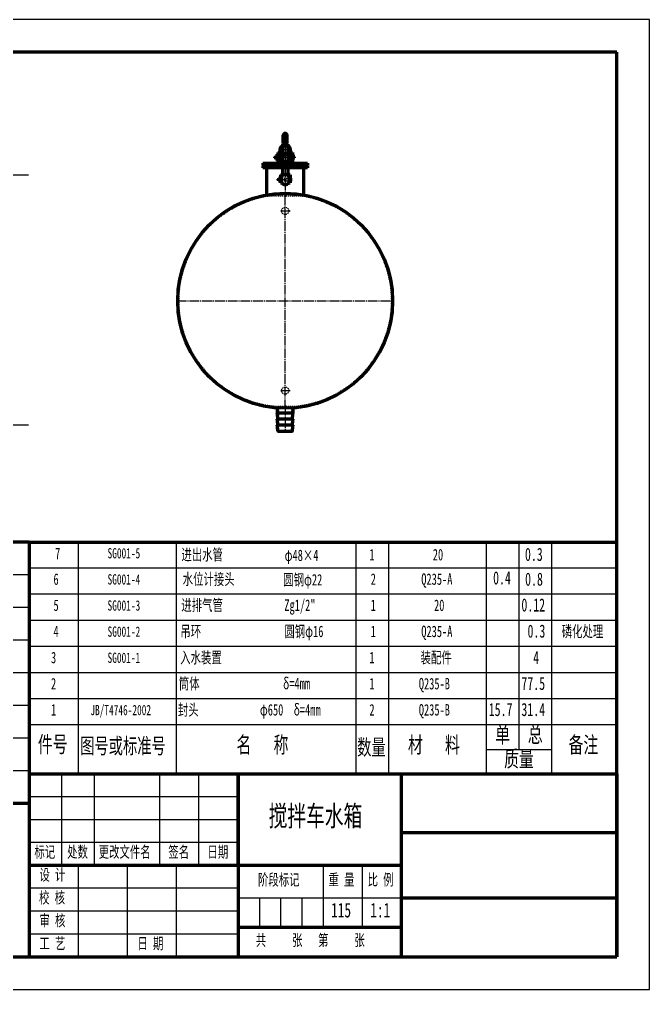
# Model space of a CAD drawing. Header units: millimetres. Extents: x 1710 to 11795, y -473 to 5548.
# Drawn here: x 3980 to 5910, y -473 to 2497 of the extents above; entities that cross this region are included whole.
import ezdxf

# ---------------------------------------------------------------- set-up
doc = ezdxf.new("R2010")
doc.units = ezdxf.units.MM
doc.linetypes.add('EB_DASH', pattern=[6, 3, -3])
doc.linetypes.add('EB_DASHDOT', pattern=[39, 30, -3, 3, -3])
for name, color, linetype, lineweight in [('CAXA0', 7, 'Continuous', 70), ('CAXA1', 1, 'EB_DASHDOT', 25), ('CAXA2', 6, 'EB_DASH', 25), ('CAXA3', 30, 'Continuous', 25), ('CAXA4', 3, 'Continuous', 25)]:
    doc.layers.add(name, color=color, linetype=linetype, lineweight=lineweight)
doc.styles.add('UserTxtStyle25', font='', dxfattribs={"width": 0.667})
doc.styles.add('标准', font='', dxfattribs={"width": 0.667})
doc.styles.get('UserTxtStyle25').set_extended_font_data('FangSong_GB2312')
doc.styles.get('标准').set_extended_font_data('FangSong_GB2312')
doc.dimstyles.new('标准', dxfattribs={"dimtxt": 50, "dimasz": 30, "dimexe": 20, "dimexo": 0, "dimgap": 2.5, "dimtad": 1, "dimdec": 1, "dimdsep": 46, "dimtxsty": '标准', "dimcen": 0, "dimdle": 0.15, "dimclrd": 3, "dimazin": 2, "dimtfac": 1, "dimtdec": 3, "dimtmove": 0, "dimatfit": 1, "dimfxl": 0, "dimtolj": 1, "dimtzin": 0, "dimarcsym": 0})

# ---------------------------------------------------------------- blocks, each defined once
blk = doc.blocks.new('*CAXBLOCK3235')
at = {"layer": 'CAXA0', "linetype": 'Continuous', "lineweight": 25}
for points in [[(3626.7, 1255.2), (3596.7, 1251.5), (3596.7, 1259)], [(3744.7, 1255.2), (3774.7, 1251.5), (3774.7, 1259)]]:
    blk.add_hatch(color=3, dxfattribs=at).paths.add_polyline_path(points, flags=0)
at = {"layer": 'CAXA0', "color": 0, "linetype": 'Continuous', "lineweight": 25}
for p, q in [((3626.7, 1349.5), (3626.7, 1235.2)), ((3744.7, 1349.5), (3744.7, 1235.2))]:
    blk.add_line(p, q, dxfattribs=at)
at = {"layer": 'CAXA0', "color": 3, "linetype": 'Continuous', "lineweight": 25}
blk.add_line((3626.5, 1255.2), (4007.5, 1255.2), dxfattribs=at)
at = {"layer": 'CAXA0', "color": 0, "linetype": 'Continuous', "lineweight": 25, "insert": (3797.3, 1326.2), "char_height": 50, "attachment_point": 1, "style": '标准'}
blk.add_mtext('\\fFangSong_GB2312|b0|i0|p34;118（*）', dxfattribs=at)
blk = doc.blocks.new('*CAXBLOCK8083')
at = {"layer": 'CAXA4', "linetype": 'Continuous', "lineweight": 25}
for points in [[(3626.7, 2021.3), (3596.7, 2017.6), (3596.7, 2025.1)], [(3744.7, 2021.3), (3774.7, 2017.6), (3774.7, 2025.1)]]:
    blk.add_hatch(color=3, dxfattribs=at).paths.add_polyline_path(points, flags=0)
at = {"layer": 'CAXA4', "color": 3, "linetype": 'Continuous', "lineweight": 25}
blk.add_line((3626.5, 2021.3), (4007.5, 2021.3), dxfattribs=at)
at = {"layer": 'CAXA4', "color": 0, "linetype": 'Continuous', "lineweight": 25}
for p, q in [((3626.7, 1921.5), (3626.7, 2041.3)), ((3744.7, 1921.5), (3744.7, 2041.3))]:
    blk.add_line(p, q, dxfattribs=at)
at = {"layer": 'CAXA4', "color": 0, "linetype": 'Continuous', "lineweight": 25, "insert": (3797.3, 2092.3), "char_height": 50, "attachment_point": 1, "style": '标准'}
blk.add_mtext('\\fFangSong_GB2312|b0|i0|p34;118（*）', dxfattribs=at)

msp = doc.modelspace()

# ---------------------------------------------------------------- linework, layer by layer
at = {"layer": 'CAXA0'}
for p, q in [((5809.51, 2396.82), (1959.51, 2396.82)), ((5809.51, -373.18), (5809.51, 2396.82)), ((4787.59, 2116.45), (4787.59, 2142.08)), ((4799.59, 2116.45), (4799.59, 2142.08)), ((4787.59, 2116.45), (4785.59, 2114.45)), ((4785.59, 2114.45), (4785.59, 2019.14)), ((4785.59, 2114.45), (4801.59, 2114.45)), ((4787.59, 2116.45), (4799.59, 2116.45)), ((4801.59, 2114.45), (4799.59, 2116.45)), ((4801.59, 2114.45), (4801.59, 2019.14)), ((4763.6, 2079.45), (4763.6, 2069.45)), ((4771.35, 2079.45), (4763.6, 2079.45)), ((4771.35, 2089.45), (4771.35, 2056.45)), ((4771.35, 2089.45), (4775.35, 2089.45)), ((4775.35, 2089.45), (4775.35, 2056.45)), ((4775.35, 2086.45), (4793.59, 2086.45)), ((4778.35, 2083.45), (4778.35, 2062.45)), ((4778.35, 2083.45), (4793.59, 2083.45)), ((4785.59, 2079.45), (4778.35, 2079.45)), ((4805.21, 2108.45), (4781.98, 2108.45)), ((4811.84, 2086.45), (4793.59, 2086.45)), ((4808.84, 2083.45), (4793.59, 2083.45)), ((4808.84, 2079.45), (4801.59, 2079.45)), ((4808.84, 2083.45), (4808.84, 2062.45)), ((4811.84, 2089.45), (4811.84, 2056.45)), ((4815.84, 2089.45), (4811.84, 2089.45)), ((4815.84, 2089.45), (4815.84, 2056.45)), ((4818.42, 2081.97), (4815.84, 2081.97)), ((4818.42, 2081.97), (4818.42, 2077.95)), ((4725.09, 2056.45), (4862.09, 2056.45)), ((4725.09, 2056.45), (4725.09, 2051.45)), ((4725.09, 2051.45), (4726.09, 2050.45)), ((4725.09, 2049.45), (4726.09, 2050.45)), ((4725.09, 2049.45), (4725.09, 2042.45)), ((4861.09, 2050.45), (4726.09, 2050.45)), ((4771.35, 2069.45), (4763.6, 2069.45)), ((4775.35, 2062.45), (4778.35, 2062.45)), ((4785.59, 2069.45), (4778.35, 2069.45)), ((4785.59, 2061.45), (4801.59, 2061.45)), ((4808.84, 2069.45), (4801.59, 2069.45)), ((4811.84, 2062.45), (4808.84, 2062.45)), ((4815.84, 2077.95), (4818.42, 2077.95)), ((4815.84, 2070.95), (4818.42, 2070.95)), ((4818.42, 2066.94), (4815.84, 2066.94)), ((4818.42, 2077.95), (4818.42, 2070.95)), ((4818.42, 2066.94), (4818.42, 2070.95)), ((4862.09, 2051.45), (4861.09, 2050.45)), ((4862.09, 2049.45), (4861.09, 2050.45)), ((4862.09, 2056.45), (4862.09, 2051.45)), ((4862.09, 2049.45), (4862.09, 2042.45)), ((4862.09, 2042.45), (4725.09, 2042.45)), ((4736.59, 2042.45), (4736.59, 1959.48)), ((4778.79, 2021.45), (4778.79, 1996.25)), ((4778.79, 2021.45), (4785.59, 2021.45)), ((4780.79, 2021.45), (4780.79, 1996.25)), ((4808.4, 2021.45), (4801.59, 2021.45)), ((4806.4, 2021.45), (4806.4, 1996.25)), ((4808.4, 2021.45), (4808.4, 1996.25)), ((4850.59, 1959.48), (4850.59, 2042.45)), ((4773.08, 2010.45), (4773.08, 2002.45)), ((4773.08, 2010.45), (4778.79, 2010.45)), ((4773.08, 2002.45), (4778.79, 2002.45)), ((4778.79, 1996.25), (4780.79, 1996.25)), ((4782.59, 2016.65), (4782.59, 1996.25)), ((4804.59, 2016.65), (4804.59, 1996.25)), ((4806.4, 1996.25), (4808.4, 1996.25)), ((4808.4, 2011.18), (4809.76, 2011.18)), ((4809.76, 2008.98), (4808.4, 2008.98)), ((4809.76, 2003.92), (4808.4, 2003.92)), ((4808.4, 2001.73), (4809.76, 2001.73)), ((4809.76, 2011.18), (4809.76, 2001.73)), ((4769.59, 1307.33), (4769.59, 1292.7)), ((4817.59, 1292.7), (4817.59, 1307.33)), ((4769.59, 1292.7), (4817.59, 1292.7)), ((4769.59, 1273.95), (4817.59, 1273.95)), ((4769.59, 1255.2), (4817.59, 1255.2)), ((4771.09, 1274.45), (4816.09, 1274.45)), ((4771.09, 1255.7), (4816.09, 1255.7)), ((4771.56, 1236.45), (4815.97, 1236.45)), ((4009.51, 896.82), (5809.51, 896.82)), ((1959.51, -373.18), (5809.51, -373.18))]:
    msp.add_line(p, q, dxfattribs=at)
at = {"layer": 'CAXA0', "linetype": 'Continuous', "lineweight": 70}
for p, q in [((4009.51, 896.82), (4009.51, -373.18)), ((4009.51, 186.82), (5809.51, 186.82)), ((4649.51, -93.18), (4649.51, 186.82)), ((4649.51, 186.82), (4649.51, -373.18)), ((5149.51, -373.18), (5149.51, 186.82)), ((5809.51, 186.82), (5809.51, -373.18)), ((4009.51, 96.82), (2209.51, 96.82)), ((5809.51, 6.82), (5149.51, 6.82)), ((5149.51, -93.18), (4009.51, -93.18)), ((5809.51, -193.18), (5149.51, -193.18)), ((5149.51, -283.18), (4649.51, -283.18))]:
    msp.add_line(p, q, dxfattribs=at)
at = {"layer": 'CAXA0'}
for centre, radius in [((4769.95, 2074.45), 1.17), ((4776.33, 2006.45), 1.22), ((4793.59, 1635.45), 329)]:
    msp.add_circle(centre, radius, dxfattribs=at)
for centre, radius, start, end in [((4793.59, 2141.93), 6, 358.54885, 181.45115), ((4793.59, 2097.45), 16, 136.56746, 223.43254), ((4793.59, 2097.45), 16, 316.56746, 43.43254), ((4793.59, 2006.45), 15, 42.83343, 137.16657), ((4793.59, 2006.45), 15, 222.83343, 317.16657), ((4771.56, 1236.95), 0.5, 184.57392, 270), ((4815.63, 1236.95), 0.5, 270, 355.42608)]:
    msp.add_arc(centre, radius, start, end, dxfattribs=at)
for points in [[(4771.09, 1274.45), (4770.59, 1280.54), (4770.09, 1286.62), (4769.59, 1292.7)], [(4816.09, 1274.45), (4816.59, 1280.54), (4817.09, 1286.62), (4817.59, 1292.7)], [(4769.59, 1273.95), (4770.09, 1274.12), (4770.59, 1274.29), (4771.09, 1274.45)], [(4771.09, 1255.7), (4770.59, 1261.79), (4770.09, 1267.87), (4769.59, 1273.95)], [(4769.59, 1255.2), (4770.09, 1255.37), (4770.59, 1255.54), (4771.09, 1255.7)], [(4771.06, 1236.91), (4770.57, 1243.01), (4770.08, 1249.11), (4769.59, 1255.2)], [(4817.59, 1273.95), (4817.09, 1274.12), (4816.59, 1274.29), (4816.09, 1274.45)], [(4816.09, 1255.7), (4816.59, 1261.79), (4817.09, 1267.87), (4817.59, 1273.95)], [(4817.59, 1255.2), (4817.09, 1255.37), (4816.59, 1255.54), (4816.09, 1255.7)], [(4816.13, 1236.91), (4816.62, 1243.01), (4817.11, 1249.11), (4817.59, 1255.2)]]:
    msp.add_open_spline(points, degree=3, dxfattribs=at)
at = {"layer": 'CAXA1', "linetype": 'EB_DASHDOT', "lineweight": 25}
for p, q in [((4784.59, 2141.93), (4802.6, 2141.93)), ((4793.59, 2147.93), (4793.59, 2085.92)), ((4805.72, 2097.45), (4781.15, 2097.45)), ((4793.59, 2083.45), (4793.59, 2056.45)), ((4793.59, 2042.45), (4793.59, 1953.45)), ((4793.59, 1303.45), (4793.59, 1967.45)), ((4461.59, 1635.45), (5125.59, 1635.45)), ((4793.59, 1314.45), (4793.59, 1233.45))]:
    msp.add_line(p, q, dxfattribs=at)
at = {"layer": 'CAXA1'}
for p, q in [((4825.93, 2074.45), (4754.56, 2074.45)), ((4767.44, 2006.45), (4814.42, 2006.45)), ((4779.84, 1910.45), (4808.45, 1910.45)), ((4779.84, 1360.45), (4808.45, 1360.45))]:
    msp.add_line(p, q, dxfattribs=at)
at = {"layer": 'CAXA2'}
for p, q in [((4787.59, 2116.45), (4787.59, 2061.45)), ((4799.59, 2116.45), (4799.59, 2061.45)), ((4771.35, 2079.45), (4778.35, 2079.45)), ((4785.59, 2079.45), (4801.59, 2079.45)), ((4808.84, 2079.45), (4815.84, 2079.45)), ((4771.35, 2069.45), (4778.35, 2069.45)), ((4801.59, 2069.45), (4785.59, 2069.45)), ((4808.84, 2069.45), (4815.84, 2069.45)), ((4778.79, 2010.45), (4808.4, 2010.45)), ((4778.79, 2002.45), (4808.4, 2002.45)), ((4736.59, 1959.48), (4736.59, 1956.45)), ((4736.59, 1956.45), (4850.59, 1956.45)), ((4850.59, 1956.45), (4850.59, 1959.48)), ((4817.59, 1311.45), (4769.59, 1311.45)), ((4769.59, 1311.45), (4769.59, 1307.33)), ((4773.09, 1311.45), (4773.09, 1236.45)), ((4814.09, 1236.45), (4814.09, 1311.45)), ((4817.59, 1307.33), (4817.59, 1311.45))]:
    msp.add_line(p, q, dxfattribs=at)
for centre, radius in [((4793.59, 1635.45), 325), ((4793.59, 1910.45), 11), ((4793.59, 1360.45), 11)]:
    msp.add_circle(centre, radius, dxfattribs=at)
at = {"layer": 'CAXA3'}
for p, q in [((5909.51, 2496.82), (1709.51, 2496.82)), ((5909.51, -473.18), (5909.51, 2496.82)), ((5809.51, 816.82), (4009.51, 816.82)), ((5809.51, 736.82), (4009.51, 736.82)), ((5809.51, 656.82), (4009.51, 656.82)), ((1709.51, -473.18), (5909.51, -473.18))]:
    msp.add_line(p, q, dxfattribs=at)
at = {"layer": 'CAXA3', "color": 7, "linetype": 'Continuous', "lineweight": 70}
msp.add_line((4009.51, 896.82), (2209.51, 896.82), dxfattribs=at)
at = {"layer": 'CAXA3', "linetype": 'Continuous', "lineweight": 25}
for p, q in [((4159.51, 896.82), (4159.51, 186.82)), ((4459.51, 896.82), (4459.51, 186.82)), ((5009.51, 896.82), (5009.51, 186.82)), ((5109.51, 896.82), (5109.51, 186.82)), ((5409.51, 896.82), (5409.51, 186.82)), ((5509.51, 896.82), (5509.51, 261.82)), ((5609.51, 896.82), (5609.51, 186.82)), ((4009.51, 796.82), (2209.51, 796.82)), ((4009.51, 796.82), (2209.51, 796.82)), ((4009.51, 696.82), (2209.51, 696.82)), ((4009.51, 596.82), (2209.51, 596.82)), ((5809.51, 576.82), (4009.51, 576.82)), ((4009.51, 496.82), (2209.51, 496.82)), ((5809.51, 496.82), (4009.51, 496.82)), ((5809.51, 416.82), (4009.51, 416.82)), ((4009.51, 396.82), (2209.51, 396.82)), ((5809.51, 336.82), (4009.51, 336.82)), ((4009.51, 296.82), (2209.51, 296.82)), ((5409.51, 261.82), (5609.51, 261.82)), ((4009.51, 196.82), (2209.51, 196.82)), ((4109.51, -93.18), (4109.51, 186.82)), ((4209.51, -93.18), (4209.51, 186.82)), ((4409.51, -93.18), (4409.51, 186.82)), ((4529.51, -93.18), (4529.51, 186.82)), ((4649.51, 116.82), (4009.51, 116.82)), ((4649.51, 46.82), (4009.51, 46.82)), ((4649.51, -23.18), (4009.51, -23.18)), ((4159.51, -93.18), (4159.51, -373.18)), ((4309.51, -93.18), (4309.51, -373.18)), ((4459.51, -93.18), (4459.51, -373.18)), ((4909.51, -93.18), (4909.51, -283.18)), ((5029.51, -93.18), (5029.51, -283.18)), ((4649.51, -163.18), (4009.51, -163.18)), ((5149.51, -193.18), (4649.51, -193.18)), ((4714.51, -193.18), (4714.51, -283.18)), ((4779.51, -193.18), (4779.51, -283.18)), ((4844.51, -193.18), (4844.51, -283.18)), ((4649.51, -233.18), (4009.51, -233.18)), ((4649.51, -303.18), (4009.51, -303.18))]:
    msp.add_line(p, q, dxfattribs=at)

# ---------------------------------------------------------------- texts
at = {"layer": 'CAXA4', "linetype": 'Continuous', "lineweight": 25, "attachment_point": 1}
for s, insert, char_height, style in [('\\fFangSong_GB2312|b0|i0|p34;7', (4089.15, 879.3), 35, '标准'), ('\\fFangSong_GB2312|b0|i0|p34;SG001-5', (4249.69, 878.39), 31.5, '标准'), ('\\fFangSong_GB2312|b0|i0|p34;进出水管', (4475.91, 875.78), 35, '标准'), ('\\fFangSong_GB2312|b0|i0|p34;φ48×4', (4791.87, 873.82), 35.001, '标准'), ('\\fFangSong_GB2312|b0|i0|p34;1', (5051.73, 875.78), 35, '标准'), ('\\fFangSong_GB2312|b0|i0|p34;20', (5245.62, 875.78), 35, '标准'), ('\\fFangSong_GB2312|b0|i0|p34;0.3', (5527.86, 879.2), 39.996, '标准'), ('\\fFangSong_GB2312|b0|i0|p34;水位计接头', (4479.68, 800.9), 35, '标准'), ('\\fFangSong_GB2312|b0|i0|p34;圆钢φ22', (4787.65, 798.94), 35, '标准'), ('\\fFangSong_GB2312|b0|i0|p34;0.4', (5430.28, 807.26), 40, '标准'), ('\\fFangSong_GB2312|b0|i0|p34;0.8', (5528.23, 803.32), 39.996, '标准'), ('\\fFangSong_GB2312|b0|i0|p34;6', (4084.14, 800.9), 35, '标准'), ('\\fFangSong_GB2312|b0|i0|p34;SG001-4', (4249.69, 798.39), 31.5, '标准'), ('\\fFangSong_GB2312|b0|i0|p34;2', (5055.5, 800.9), 35.001, '标准'), ('\\fFangSong_GB2312|b0|i0|p34;Q235-A', (5210.41, 800.9), 35, '标准'), ('\\fFangSong_GB2312|b0|i0|p34;5', (4084.14, 720.9), 35, '标准'), ('\\fFangSong_GB2312|b0|i0|p34;SG001-3', (4249.69, 718.39), 31.5, '标准'), ('\\fFangSong_GB2312|b0|i0|p34;进排气管', (4475.49, 721.25), 35, '标准'), ('\\fFangSong_GB2312|b0|i0|p34;Zg1/2"', (4791.14, 721.04), 35, '标准'), ('\\fFangSong_GB2312|b0|i0|p34;1', (5055.5, 720.9), 35, '标准'), ('\\fFangSong_GB2312|b0|i0|p34;20', (5249.39, 720.9), 35, '标准'), ('\\fFangSong_GB2312|b0|i0|p34;0.12', (5516.96, 724.22), 40, '标准'), ('\\fFangSong_GB2312|b0|i0|p34;4\\P', (4084.14, 640.9), 35, '标准'), ('\\fFangSong_GB2312|b0|i0|p34;SG001-2', (4249.69, 638.39), 31.5, '标准'), ('\\fFangSong_GB2312|b0|i0|p34;吊环', (4472.62, 640.9), 35, '标准'), ('\\fFangSong_GB2312|b0|i0|p34;圆钢φ16', (4791.15, 641), 35, '标准'), ('\\fFangSong_GB2312|b0|i0|p34;1', (5055.5, 640.9), 35, '标准'), ('\\fFangSong_GB2312|b0|i0|p34;Q235-A', (5210.41, 640.9), 35, '标准'), ('\\fFangSong_GB2312|b0|i0|p34;0.3', (5535.72, 644.33), 40, '标准'), ('\\fFangSong_GB2312|b0|i0|p34;磷化处理', (5640.29, 640.79), 35, '标准'), ('\\fFangSong_GB2312|b0|i0|p34;入水装置', (4472.06, 560.79), 35, '标准'), ('\\fFangSong_GB2312|b0|i0|p34;装配件', (5208.03, 560.79), 35, '标准'), ('\\fFangSong_GB2312|b0|i0|p34;3', (4076.51, 560.79), 35, '标准'), ('\\fFangSong_GB2312|b0|i0|p34;SG001-1', (4249.69, 558.39), 31.5, '标准'), ('\\fFangSong_GB2312|b0|i0|p34;1', (5051.51, 560.79), 35, '标准'), ('\\fFangSong_GB2312|b0|i0|p34;4', (5553.08, 563.4), 39.996, '标准'), ('\\fFangSong_GB2312|b0|i0|p34;2', (4076.51, 480.79), 35, '标准'), ('\\fFangSong_GB2312|b0|i0|p34;筒体', (4467.87, 481.14), 35, '标准'), ('\\fFangSong_GB2312|b0|i0|p34;δ=4mm', (4787.22, 481.24), 35, '标准'), ('\\fFangSong_GB2312|b0|i0|p34;1', (5051.51, 480.79), 35, '标准'), ('\\fFangSong_GB2312|b0|i0|p34;Q235-B', (5202.78, 480.79), 35, '标准'), ('\\fFangSong_GB2312|b0|i0|p34;77.5', (5516.96, 484.22), 40, '标准'), ('\\fFangSong_GB2312|b0|i0|p34;1\\P', (4076.51, 400.79), 35, '标准'), ('\\fFangSong_GB2312|b0|i0|p34;JB/T4746-2002', (4197.06, 398.39), 31.5, '标准'), ('\\fFangSong_GB2312|b0|i0|p34;封头', (4465, 400.79), 35, '标准'), ('\\fFangSong_GB2312|b0|i0|p34;φ650  δ=4mm', (4716.21, 400.88), 35, '标准'), ('\\fFangSong_GB2312|b0|i0|p34;2', (5051.51, 400.79), 35, '标准'), ('\\fFangSong_GB2312|b0|i0|p34;Q235-B', (5202.78, 400.79), 35, '标准'), ('\\fFangSong_GB2312|b0|i0|p34;15.7', (5416.96, 404.22), 40, '标准'), ('\\fFangSong_GB2312|b0|i0|p34;31.4', (5516.96, 404.22), 40, '标准'), ('\\fFangSong_GB2312|b0|i0|p34;单', (5436.66, 332.45), 50, '标准'), ('\\fFangSong_GB2312|b0|i0|p34;总', (5536.66, 333.59), 50, '标准'), ('\\fFangSong_GB2312|b0|i0|p34;件号', (4036.32, 302.76), 50, '标准'), ('\\fFangSong_GB2312|b0|i0|p34;图号或标准号', (4165.92, 297.02), 48, '标准'), ('\\fFangSong_GB2312|b0|i0|p34;名   称', (4644.55, 301.38), 50, '标准'), ('\\fFangSong_GB2312|b0|i0|p34;数量', (5014.04, 292.87), 48, '标准'), ('\\fFangSong_GB2312|b0|i0|p34;材   料', (5169.55, 301.38), 50, '标准'), ('\\fFangSong_GB2312|b0|i0|p34;备注', (5661.32, 301.38), 50, '标准'), ('\\fFangSong_GB2312|b0|i0|p34;质量', (5463.94, 258.57), 50, '标准'), ('\\fFangSong_GB2312|b0|i0|p34;搅拌车水箱', (4742.99, 89.97), 63, '标准'), ('\\fFangSong_GB2312|b0|i0|p34;标记', (4025.78, -34.21), 35, '标准'), ('\\fFangSong_GB2312|b0|i0|p34;更改文件名', (4222.55, -34.21), 35, '标准'), ('\\fFangSong_GB2312|b0|i0|p34;签名', (4435.78, -34.21), 35, '标准'), ('\\fFangSong_GB2312|b0|i0|p34;日期', (4555.78, -34.21), 35, 'UserTxtStyle25'), ('\\fFangSong_GB2312|b0|i0|p34;设 计', (4041.03, -104.21), 35, '标准'), ('\\fFangSong_GB2312|b0|i0|p34;阶段标记', (4710.29, -119.21), 35, '标准'), ('\\fFangSong_GB2312|b0|i0|p34;校 核', (4039.94, -174.15), 35, '标准'), ('\\fFangSong_GB2312|b0|i0|p34;115', (4934.17, -207.36), 45, '标准'), ('\\fFangSong_GB2312|b0|i0|p34;1:1', (5054.17, -207.36), 45, '标准'), ('\\fFangSong_GB2312|b0|i0|p34;审 核', (4041.03, -244.21), 35, '标准'), ('\\fFangSong_GB2312|b0|i0|p34;工 艺', (4041.03, -314.21), 35, '标准'), ('\\fFangSong_GB2312|b0|i0|p34;日 期', (4341.03, -314.21), 35, '标准'), ('\\fFangSong_GB2312|b0|i0|p34;共     张   第     张', (4703.6, -304.21), 35, '标准')]:
    msp.add_mtext(s, dxfattribs=dict(at, insert=insert, char_height=char_height, style=style))
at = {"layer": 'CAXA4', "char_height": 35, "attachment_point": 1, "style": '标准'}
for s, insert in [('\\fFangSong_GB2312|b0|i0|p34;处数', (4125.78, -34.21)), ('\\fFangSong_GB2312|b0|i0|p34;重 量', (4926.03, -119.21)), ('\\fFangSong_GB2312|b0|i0|p34;比 例', (5046.03, -119.21))]:
    msp.add_mtext(s, dxfattribs=dict(at, insert=insert))

# ---------------------------------------------------------------- dimensions: what is measured, and where the dimension line sits
at = {"layer": 'CAXA4'}
for base, p1, p2, picture, middle in [((3901.16, 2021.31), (3626.68, 1921.45), (3744.68, 1921.45), '*CAXBLOCK8083', (3901.16, 2058.06)), ((3901.16, 1255.25), (3626.68, 1349.45), (3744.68, 1349.45), '*CAXBLOCK3235', (3901.16, 1292))]:
    dim = msp.add_linear_dim(base=base, p1=p1, p2=p2, text='\\fFangSong_GB2312;118（*）', dimstyle='标准', dxfattribs=at)
    dim.commit()
    dim.dimension.update_dxf_attribs({"geometry": picture, "text_midpoint": middle})

doc.saveas('drawing.dxf')
